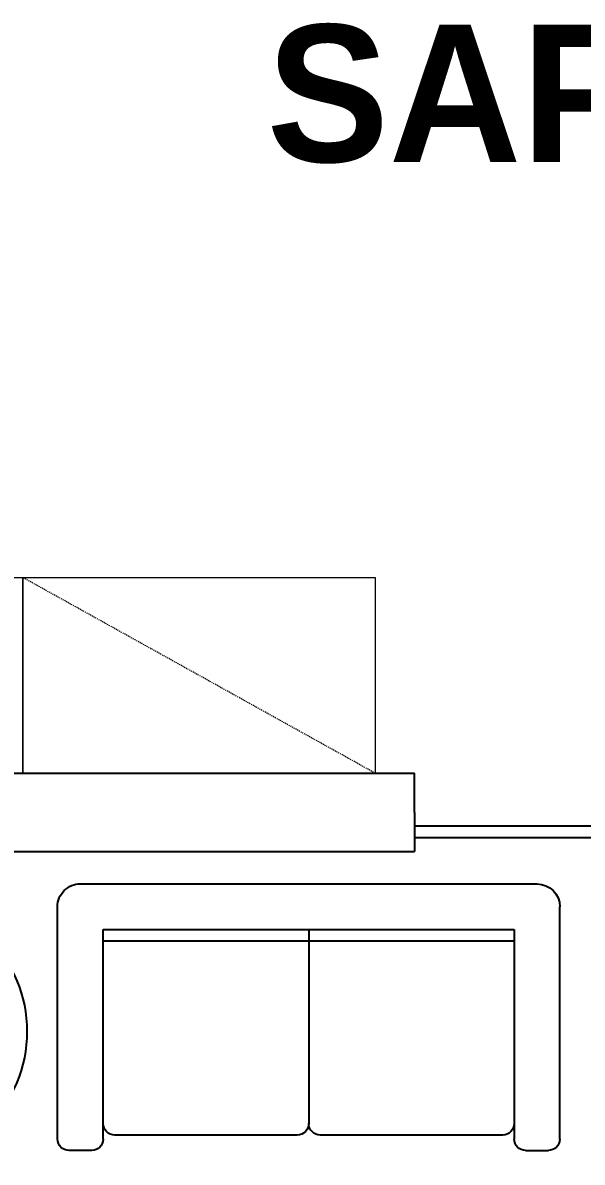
# Model space of a CAD drawing. Header units: inches. Extents: x 478327 to 492265, y -26791 to -22136.
# Drawn here: x 480678.1 to 480742.4, y -26083.8 to -25952.9 of the extents above; entities that cross this region are included whole.
import ezdxf

# ---------------------------------------------------------------- set-up
doc = ezdxf.new("R2010")
doc.units = ezdxf.units.IN
doc.header["$MEASUREMENT"] = 0
doc.linetypes.add('HIDDEN2', pattern=[0.1875, 0.125, -0.0625])
doc.layers.add('A-furniture', color=8, linetype='Continuous', lineweight=9)
doc.layers.add('I-ANNO-TEXT', color=7, linetype='Continuous', lineweight=18)
for name, color, linetype in [('furniture', 201, 'Continuous'), ('GLAZING', 4, 'Continuous'), ('I-WALL-IN', 3, 'Continuous')]:
    doc.layers.add(name, color=color, linetype=linetype)
doc.styles.add('MICRO', font='')
doc.styles.get('MICRO').set_extended_font_data('MicrogrammaSSi', bold=True)

# ---------------------------------------------------------------- blocks, each defined once
blk = doc.blocks.new('A$C356546E5')
at = {"layer": 'furniture'}
for p, q in [((1.13, 49.69), (24.12, 49.69)), ((0, 46.31), (0, 48.56)), ((26.38, 2.26), (26.38, 47.44)), ((21.86, 45.18), (1.13, 45.18)), ((20.73, 4.52), (20.73, 45.18)), ((21.86, 4.52), (21.86, 45.18)), ((1.53, 44.05), (1.53, 25.98)), ((21.86, 24.85), (2.66, 24.85)), ((1.53, 23.72), (1.53, 5.65)), ((1.13, 4.52), (21.86, 4.52)), ((0, 3.39), (0, 1.13)), ((1.13, 0), (24.12, 0))]:
    blk.add_line(p, q, dxfattribs=at)
for centre, major_axis, start_param, end_param in [((1.13, 48.56), (-0.799, 0.799), -0.785398, 0.785398), ((24.12, 47.44), (1.6, 1.6), 5.497787, 7.068583), ((1.13, 46.31), (0.799, 0.799), 2.356194, 3.926991), ((2.66, 44.05), (0.799, 0.799), 0.785398, 2.356194), ((2.66, 25.98), (0.799, 0.799), 2.356194, 3.926991), ((2.66, 23.72), (0.799, 0.799), 0.785398, 2.356194), ((2.66, 5.65), (0.799, 0.799), 2.356194, 3.926991), ((1.13, 3.39), (-0.799, 0.799), -0.785398, 0.785398), ((24.12, 2.26), (-1.6, 1.6), 2.356194, 3.926991), ((1.13, 1.13), (0.799, 0.799), 2.356194, 3.926991)]:
    blk.add_ellipse(centre, major_axis=major_axis, ratio=1, start_param=start_param, end_param=end_param, dxfattribs=at)

msp = doc.modelspace()

# ---------------------------------------------------------------- linework, layer by layer
at = {"layer": 'A-furniture', "linetype": 'HIDDEN2'}
msp.add_line((480718.626, -26039.139, 6.93), (480678.126, -26016.639, 6.93), dxfattribs=at)
at = {"layer": 'A-furniture', "elevation": 6.93}
for points in [[(480637.626, -26039.139), (480637.626, -26016.639), (480678.126, -26016.639), (480678.126, -26039.139)], [(480678.126, -26039.139), (480678.126, -26016.639), (480718.626, -26016.639), (480718.626, -26039.139)]]:
    msp.add_lwpolyline(points, close=True, dxfattribs=at)
at = {"layer": 'furniture'}
msp.add_circle((480663.591, -26068.831), 15.018, dxfattribs=at)
at = {"layer": 'GLAZING', "elevation": 6.93}
for points in [[(480723.126, -26045.18), (480780.126, -26045.18)], [(480723.126, -26046.53), (480780.126, -26046.53)]]:
    msp.add_lwpolyline(points, dxfattribs=at)
at = {"layer": 'I-WALL-IN'}
for q in [(480723.126, -26039.139, 6.93), (480723.126, -26048.139, 6.93)]:
    msp.add_line((480723.126, -26043.639, 6.93), q, dxfattribs=at)
at = {"layer": 'I-WALL-IN', "elevation": 6.93}
for points in [[(480639.876, -26039.139), (480723.126, -26039.139)], [(480644.376, -26048.139), (480723.126, -26048.139)]]:
    msp.add_lwpolyline(points, dxfattribs=at)

# ---------------------------------------------------------------- block references
at = {"layer": 'furniture', "xscale": -1.16150430899453, "yscale": 1.16150430899453, "zscale": 1.16150430899453, "rotation": 270}
msp.add_blockref('A$C356546E5', (480682.119, -26082.499), dxfattribs=at)

# ---------------------------------------------------------------- texts
at = {"layer": 'I-ANNO-TEXT', "insert": (480706.154, -25953.112, 6.93), "char_height": 15.75, "attachment_point": 1, "style": 'MICRO'}
msp.add_mtext_dynamic_manual_height_columns('{\\fBahnschrift Light|b1|i0|c0|p34;SAFETY & INSPECTION }', width=5485.78332, gutter_width=1.5, heights=[0], dxfattribs=at)

doc.saveas('drawing.dxf')
